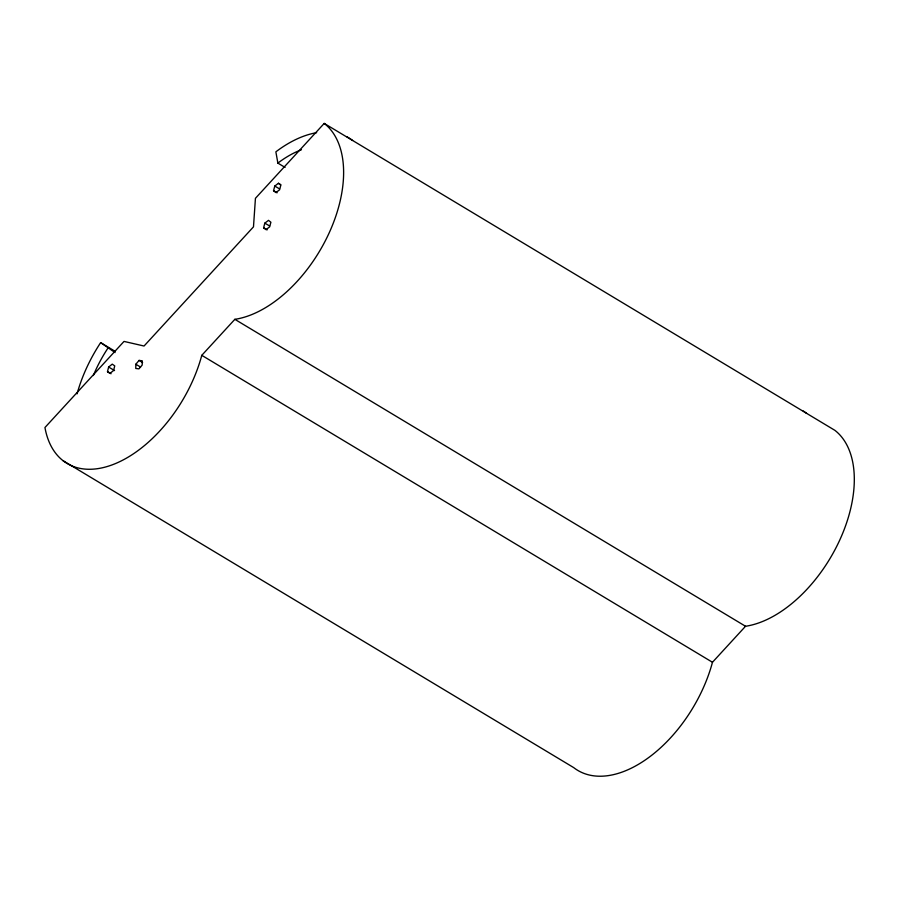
<?xml version="1.0" encoding="UTF-8"?>
<svg xmlns="http://www.w3.org/2000/svg" width="899" height="899" viewBox="0 0 899 899"><rect width="100%" height="100%" fill="white"/><g stroke="black" fill="none" stroke-linecap="round" stroke-linejoin="round"><path stroke-width="1.35" d="M135.839 364.23L135.771 368.455L138.94 368.86L142.188 365.039L142.244 360.814L139.075 360.409L135.839 364.23L140.559 367.073M107.487 371.635L108.633 367.028L112.251 364.151L114.735 365.893L113.589 370.512L109.97 373.388L107.487 371.635L111.038 373.77M263.609 227.762L264.845 223.121L268.486 220.356L270.891 222.233L269.644 226.863L266.003 229.627L263.609 227.762L267.149 229.886M278.432 183.284L280.825 185.16L279.589 189.79L275.948 192.555L273.543 190.689L274.791 186.048L278.432 183.284L280.791 184.711M324.213 123.41L255.44 198.308L253.484 226.851L144.054 346.025L124.017 341.418L44.95 427.519A112.791 66.593 -59 0 0 118.511 462.232A112.791 66.593 -59 0 0 201.781 355.33L234.853 319.325A112.791 66.593 -59 0 0 329.214 232.785A112.791 66.593 -59 0 0 324.213 123.41L834.901 430.351A112.791 66.593 -59 0 1 839.902 539.726A112.791 66.593 -59 0 1 745.529 626.266L712.469 662.271A112.791 66.593 -59 0 1 573.708 767.611L63.031 460.67M316.639 132.692A112.791 66.593 -59 0 0 275.869 151.83L277.87 163.101L285.073 167.428M274.791 186.048L279.522 188.891M273.543 190.689L277.094 192.813M264.845 223.121L269.576 225.964M234.853 319.325L745.529 626.266M201.781 355.33L712.469 662.271M139.075 360.409L142.615 362.544M77.056 393.863A112.791 66.593 -59 0 1 100.654 342.62L115.072 351.284M100.654 342.62L115.061 352.565M108.633 367.028L114.544 370.579M277.87 163.101A97.407 57.514 -59 0 1 301.412 149.762M803.245 411A112.791 66.593 -59 0 1 806.527 413.304M346.98 136.817A112.791 66.593 -59 0 1 352.588 140.469M93.327 375.535A97.407 57.514 -59 0 1 107.858 348.239"/></g></svg>
